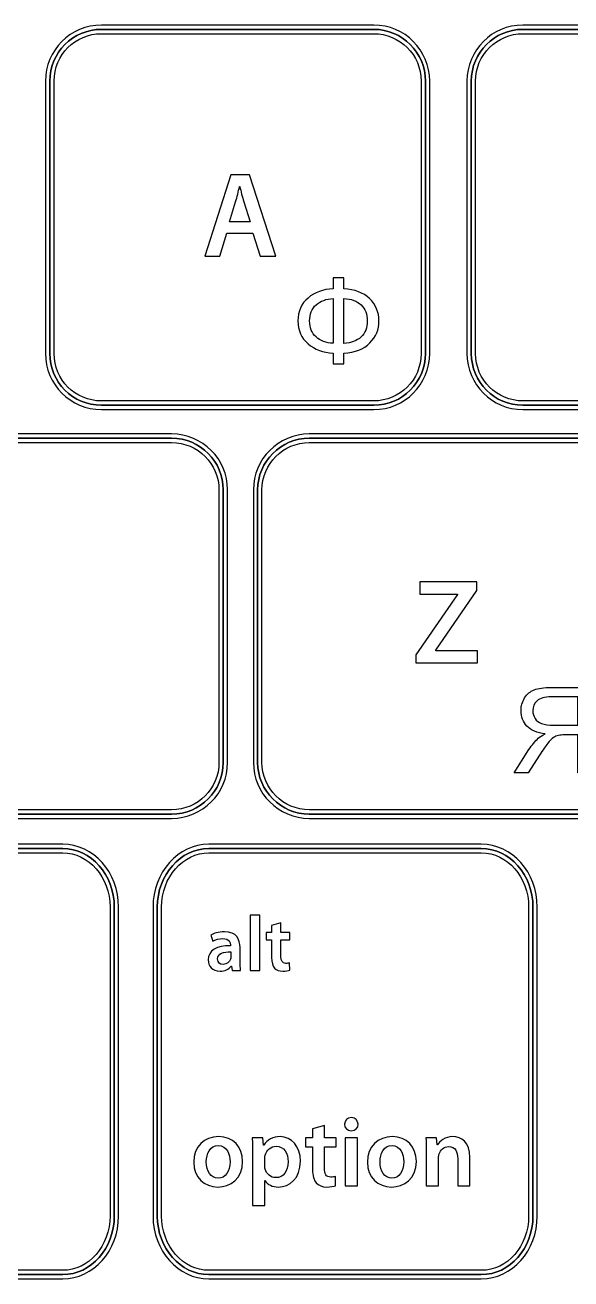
# Model space of a CAD drawing. Header units: millimetres. Extents: x -129 to 142, y -94 to 111.
# Drawn here: x -97.4 to -72.9, y 6.4 to 62.5 of the extents above; entities that cross this region are included whole.
import ezdxf

# ---------------------------------------------------------------- set-up
doc = ezdxf.new("R2010")
doc.units = ezdxf.units.MM
doc.header["$MEASUREMENT"] = 0
doc.layers.add('layer 1', color=7, linetype='Continuous')

msp = doc.modelspace()

# ---------------------------------------------------------------- linework, layer by layer
at = {"layer": 'layer 1', "color": 7, "lineweight": 25}
for points, knots in [([(-81.7447, 45.3236), (-81.7447, 45.3236), (-93.9458, 45.3236), (-93.9458, 45.3236), (-93.9458, 45.3236), (-95.3268, 45.3236), (-96.4505, 46.4474), (-96.4505, 47.8281), (-96.4505, 47.8281), (-96.4505, 47.8281), (-96.4505, 60.0295), (-96.4505, 60.0295), (-96.4505, 60.0295), (-96.4505, 61.4102), (-95.3268, 62.5336), (-93.9458, 62.5336), (-93.9458, 62.5336), (-93.9458, 62.5336), (-81.7447, 62.5336), (-81.7447, 62.5336), (-81.7447, 62.5336), (-80.3636, 62.5336), (-79.2399, 61.4102), (-79.2399, 60.0295), (-79.2399, 60.0295), (-79.2399, 60.0295), (-79.2399, 47.8281), (-79.2399, 47.8281), (-79.2399, 47.8281), (-79.2399, 46.4474), (-80.3636, 45.3236), (-81.7447, 45.3236)], [0, 0, 0, 0, 0.1111111, 0.1111111, 0.1111111, 0.1111111, 0.2222222, 0.2222222, 0.2222222, 0.2222222, 0.3333333, 0.3333333, 0.3333333, 0.3333333, 0.4444444, 0.4444444, 0.4444444, 0.4444444, 0.5555556, 0.5555556, 0.5555556, 0.5555556, 0.6666667, 0.6666667, 0.6666667, 0.6666667, 0.7777778, 0.7777778, 0.7777778, 0.7777778, 1, 1, 1, 1]), ([(-62.8641, 45.3236), (-62.8641, 45.3236), (-75.066, 45.3236), (-75.066, 45.3236), (-75.066, 45.3236), (-76.4467, 45.3236), (-77.5703, 46.4474), (-77.5703, 47.8281), (-77.5703, 47.8281), (-77.5703, 47.8281), (-77.5703, 60.0295), (-77.5703, 60.0295), (-77.5703, 60.0295), (-77.5703, 61.4102), (-76.4467, 62.5336), (-75.066, 62.5336), (-75.066, 62.5336), (-75.066, 62.5336), (-62.8641, 62.5336), (-62.8641, 62.5336), (-62.8641, 62.5336), (-61.4834, 62.5336), (-60.3598, 61.4102), (-60.3598, 60.0295), (-60.3598, 60.0295), (-60.3598, 60.0295), (-60.3598, 47.8281), (-60.3598, 47.8281), (-60.3598, 47.8281), (-60.3598, 46.4474), (-61.4834, 45.3236), (-62.8641, 45.3236)], [0, 0, 0, 0, 0.1111111, 0.1111111, 0.1111111, 0.1111111, 0.2222222, 0.2222222, 0.2222222, 0.2222222, 0.3333333, 0.3333333, 0.3333333, 0.3333333, 0.4444444, 0.4444444, 0.4444444, 0.4444444, 0.5555556, 0.5555556, 0.5555556, 0.5555556, 0.6666667, 0.6666667, 0.6666667, 0.6666667, 0.7777778, 0.7777778, 0.7777778, 0.7777778, 1, 1, 1, 1]), ([(-93.9458, 62.148), (-93.9458, 62.148), (-93.9458, 62.148), (-93.9458, 62.148), (-93.9458, 62.148), (-95.1141, 62.148), (-96.0643, 61.1979), (-96.0643, 60.0295), (-96.0643, 60.0295), (-96.0643, 60.0295), (-96.0643, 47.8281), (-96.0643, 47.8281), (-96.0643, 47.8281), (-96.0643, 46.6597), (-95.1141, 45.7086), (-93.9458, 45.7086), (-93.9458, 45.7086), (-93.9458, 45.7086), (-81.7447, 45.7086), (-81.7447, 45.7086), (-81.7447, 45.7086), (-80.5762, 45.7086), (-79.6252, 46.6597), (-79.6252, 47.8281), (-79.6252, 47.8281), (-79.6252, 47.8281), (-79.6252, 60.0295), (-79.6252, 60.0295), (-79.6252, 60.0295), (-79.6252, 61.1979), (-80.5762, 62.148), (-81.7447, 62.148), (-81.7447, 62.148), (-81.7447, 62.148), (-93.9458, 62.148), (-93.9458, 62.148)], [0, 0, 0, 0, 0.1, 0.1, 0.1, 0.1, 0.2, 0.2, 0.2, 0.2, 0.3, 0.3, 0.3, 0.3, 0.4, 0.4, 0.4, 0.4, 0.5, 0.5, 0.5, 0.5, 0.6, 0.6, 0.6, 0.6, 0.7, 0.7, 0.7, 0.7, 0.8, 0.8, 0.8, 0.8, 1, 1, 1, 1]), ([(-75.066, 62.148), (-75.066, 62.148), (-75.066, 62.148), (-75.066, 62.148), (-75.066, 62.148), (-76.2344, 62.148), (-77.185, 61.1979), (-77.185, 60.0295), (-77.185, 60.0295), (-77.185, 60.0295), (-77.185, 47.8281), (-77.185, 47.8281), (-77.185, 47.8281), (-77.185, 46.6597), (-76.2344, 45.7086), (-75.066, 45.7086), (-75.066, 45.7086), (-75.066, 45.7086), (-62.8641, 45.7086), (-62.8641, 45.7086), (-62.8641, 45.7086), (-61.696, 45.7086), (-60.7451, 46.6597), (-60.7451, 47.8281), (-60.7451, 47.8281), (-60.7451, 47.8281), (-60.7451, 60.0295), (-60.7451, 60.0295), (-60.7451, 60.0295), (-60.7451, 61.1979), (-61.696, 62.148), (-62.8641, 62.148), (-62.8641, 62.148), (-62.8641, 62.148), (-75.066, 62.148), (-75.066, 62.148)], [0, 0, 0, 0, 0.1, 0.1, 0.1, 0.1, 0.2, 0.2, 0.2, 0.2, 0.3, 0.3, 0.3, 0.3, 0.4, 0.4, 0.4, 0.4, 0.5, 0.5, 0.5, 0.5, 0.6, 0.6, 0.6, 0.6, 0.7, 0.7, 0.7, 0.7, 0.8, 0.8, 0.8, 0.8, 1, 1, 1, 1]), ([(-90.7987, 27.0219), (-90.7987, 27.0219), (-126.6322, 27.0219), (-126.6322, 27.0219), (-126.6322, 27.0219), (-128.0132, 27.0219), (-129.1369, 28.1458), (-129.1369, 29.5265), (-129.1369, 29.5265), (-129.1369, 29.5265), (-129.1369, 41.727), (-129.1369, 41.727), (-129.1369, 41.727), (-129.1369, 43.1081), (-128.0132, 44.2315), (-126.6322, 44.2315), (-126.6322, 44.2315), (-126.6322, 44.2315), (-90.7987, 44.2315), (-90.7987, 44.2315), (-90.7987, 44.2315), (-89.418, 44.2315), (-88.2943, 43.1081), (-88.2943, 41.727), (-88.2943, 41.727), (-88.2943, 41.727), (-88.2943, 29.5265), (-88.2943, 29.5265), (-88.2943, 29.5265), (-88.2943, 28.1458), (-89.418, 27.0219), (-90.7987, 27.0219)], [0, 0, 0, 0, 0.1111111, 0.1111111, 0.1111111, 0.1111111, 0.2222222, 0.2222222, 0.2222222, 0.2222222, 0.3333333, 0.3333333, 0.3333333, 0.3333333, 0.4444444, 0.4444444, 0.4444444, 0.4444444, 0.5555556, 0.5555556, 0.5555556, 0.5555556, 0.6666667, 0.6666667, 0.6666667, 0.6666667, 0.7777778, 0.7777778, 0.7777778, 0.7777778, 1, 1, 1, 1]), ([(-126.6322, 43.8465), (-126.6322, 43.8465), (-126.6322, 43.8465), (-126.6322, 43.8465), (-126.6322, 43.8465), (-127.8006, 43.8465), (-128.7513, 42.8962), (-128.7513, 41.727), (-128.7513, 41.727), (-128.7513, 41.727), (-128.7513, 29.5265), (-128.7513, 29.5265), (-128.7513, 29.5265), (-128.7513, 28.3572), (-127.8006, 27.4069), (-126.6322, 27.4069), (-126.6322, 27.4069), (-126.6322, 27.4069), (-90.7987, 27.4069), (-90.7987, 27.4069), (-90.7987, 27.4069), (-89.6305, 27.4069), (-88.6796, 28.3572), (-88.6796, 29.5265), (-88.6796, 29.5265), (-88.6796, 29.5265), (-88.6796, 41.727), (-88.6796, 41.727), (-88.6796, 41.727), (-88.6796, 42.8962), (-89.6305, 43.8465), (-90.7987, 43.8465), (-90.7987, 43.8465), (-90.7987, 43.8465), (-126.6322, 43.8465), (-126.6322, 43.8465)], [0, 0, 0, 0, 0.1, 0.1, 0.1, 0.1, 0.2, 0.2, 0.2, 0.2, 0.3, 0.3, 0.3, 0.3, 0.4, 0.4, 0.4, 0.4, 0.5, 0.5, 0.5, 0.5, 0.6, 0.6, 0.6, 0.6, 0.7, 0.7, 0.7, 0.7, 0.8, 0.8, 0.8, 0.8, 1, 1, 1, 1]), ([(-72.433, 27.0219), (-72.433, 27.0219), (-84.6338, 27.0219), (-84.6338, 27.0219), (-84.6338, 27.0219), (-86.0151, 27.0219), (-87.1382, 28.1458), (-87.1382, 29.5265), (-87.1382, 29.5265), (-87.1382, 29.5265), (-87.1382, 41.727), (-87.1382, 41.727), (-87.1382, 41.727), (-87.1382, 43.1081), (-86.0151, 44.2315), (-84.6338, 44.2315), (-84.6338, 44.2315), (-84.6338, 44.2315), (-72.433, 44.2315), (-72.433, 44.2315), (-72.433, 44.2315), (-71.052, 44.2315), (-69.9286, 43.1081), (-69.9286, 41.727), (-69.9286, 41.727), (-69.9286, 41.727), (-69.9286, 29.5265), (-69.9286, 29.5265), (-69.9286, 29.5265), (-69.9286, 28.1458), (-71.052, 27.0219), (-72.433, 27.0219)], [0, 0, 0, 0, 0.1111111, 0.1111111, 0.1111111, 0.1111111, 0.2222222, 0.2222222, 0.2222222, 0.2222222, 0.3333333, 0.3333333, 0.3333333, 0.3333333, 0.4444444, 0.4444444, 0.4444444, 0.4444444, 0.5555556, 0.5555556, 0.5555556, 0.5555556, 0.6666667, 0.6666667, 0.6666667, 0.6666667, 0.7777778, 0.7777778, 0.7777778, 0.7777778, 1, 1, 1, 1]), ([(-84.6338, 43.8465), (-84.6338, 43.8465), (-84.6338, 43.8465), (-84.6338, 43.8465), (-84.6338, 43.8465), (-85.8025, 43.8465), (-86.7531, 42.8962), (-86.7531, 41.727), (-86.7531, 41.727), (-86.7531, 41.727), (-86.7531, 29.5265), (-86.7531, 29.5265), (-86.7531, 29.5265), (-86.7531, 28.3572), (-85.8025, 27.4069), (-84.6338, 27.4069), (-84.6338, 27.4069), (-84.6338, 27.4069), (-72.433, 27.4069), (-72.433, 27.4069), (-72.433, 27.4069), (-71.2643, 27.4069), (-70.314, 28.3572), (-70.314, 29.5265), (-70.314, 29.5265), (-70.314, 29.5265), (-70.314, 41.727), (-70.314, 41.727), (-70.314, 41.727), (-70.314, 42.8962), (-71.2643, 43.8465), (-72.433, 43.8465), (-72.433, 43.8465), (-72.433, 43.8465), (-84.6338, 43.8465), (-84.6338, 43.8465)], [0, 0, 0, 0, 0.1, 0.1, 0.1, 0.1, 0.2, 0.2, 0.2, 0.2, 0.3, 0.3, 0.3, 0.3, 0.4, 0.4, 0.4, 0.4, 0.5, 0.5, 0.5, 0.5, 0.6, 0.6, 0.6, 0.6, 0.7, 0.7, 0.7, 0.7, 0.8, 0.8, 0.8, 0.8, 1, 1, 1, 1]), ([(-95.6792, 6.4071), (-95.6792, 6.4071), (-107.8807, 6.4071), (-107.8807, 6.4071), (-107.8807, 6.4071), (-109.2617, 6.4071), (-110.3852, 7.6708), (-110.3852, 9.2214), (-110.3852, 9.2214), (-110.3852, 9.2214), (-110.3852, 23.0525), (-110.3852, 23.0525), (-110.3852, 23.0525), (-110.3852, 24.6035), (-109.2617, 25.8649), (-107.8807, 25.8649), (-107.8807, 25.8649), (-107.8807, 25.8649), (-95.6792, 25.8649), (-95.6792, 25.8649), (-95.6792, 25.8649), (-94.2983, 25.8649), (-93.1748, 24.6035), (-93.1748, 23.0525), (-93.1748, 23.0525), (-93.1748, 23.0525), (-93.1748, 9.2214), (-93.1748, 9.2214), (-93.1748, 9.2214), (-93.1748, 7.6708), (-94.2983, 6.4071), (-95.6792, 6.4071)], [0, 0, 0, 0, 0.1111111, 0.1111111, 0.1111111, 0.1111111, 0.2222222, 0.2222222, 0.2222222, 0.2222222, 0.3333333, 0.3333333, 0.3333333, 0.3333333, 0.4444444, 0.4444444, 0.4444444, 0.4444444, 0.5555556, 0.5555556, 0.5555556, 0.5555556, 0.6666667, 0.6666667, 0.6666667, 0.6666667, 0.7777778, 0.7777778, 0.7777778, 0.7777778, 1, 1, 1, 1]), ([(-76.9281, 6.4071), (-76.9281, 6.4071), (-89.1296, 6.4071), (-89.1296, 6.4071), (-89.1296, 6.4071), (-90.5105, 6.4071), (-91.6336, 7.6708), (-91.6336, 9.2214), (-91.6336, 9.2214), (-91.6336, 9.2214), (-91.6336, 23.0525), (-91.6336, 23.0525), (-91.6336, 23.0525), (-91.6336, 24.6035), (-90.5105, 25.8649), (-89.1296, 25.8649), (-89.1296, 25.8649), (-89.1296, 25.8649), (-76.9281, 25.8649), (-76.9281, 25.8649), (-76.9281, 25.8649), (-75.5464, 25.8649), (-74.4238, 24.6035), (-74.4238, 23.0525), (-74.4238, 23.0525), (-74.4238, 23.0525), (-74.4238, 9.2214), (-74.4238, 9.2214), (-74.4238, 9.2214), (-74.4238, 7.6708), (-75.5464, 6.4071), (-76.9281, 6.4071)], [0, 0, 0, 0, 0.1111111, 0.1111111, 0.1111111, 0.1111111, 0.2222222, 0.2222222, 0.2222222, 0.2222222, 0.3333333, 0.3333333, 0.3333333, 0.3333333, 0.4444444, 0.4444444, 0.4444444, 0.4444444, 0.5555556, 0.5555556, 0.5555556, 0.5555556, 0.6666667, 0.6666667, 0.6666667, 0.6666667, 0.7777778, 0.7777778, 0.7777778, 0.7777778, 1, 1, 1, 1]), ([(-107.8807, 25.4807), (-107.8807, 25.4807), (-107.8807, 25.4807), (-107.8807, 25.4807), (-107.8807, 25.4807), (-109.0488, 25.4807), (-109.9998, 24.3916), (-109.9998, 23.0525), (-109.9998, 23.0525), (-109.9998, 23.0525), (-109.9998, 9.2214), (-109.9998, 9.2214), (-109.9998, 9.2214), (-109.9998, 7.8817), (-109.0488, 6.7932), (-107.8807, 6.7932), (-107.8807, 6.7932), (-107.8807, 6.7932), (-95.6792, 6.7932), (-95.6792, 6.7932), (-95.6792, 6.7932), (-94.5111, 6.7932), (-93.5601, 7.8817), (-93.5601, 9.2214), (-93.5601, 9.2214), (-93.5601, 9.2214), (-93.5601, 23.0525), (-93.5601, 23.0525), (-93.5601, 23.0525), (-93.5601, 24.3916), (-94.5111, 25.4807), (-95.6792, 25.4807), (-95.6792, 25.4807), (-95.6792, 25.4807), (-107.8807, 25.4807), (-107.8807, 25.4807)], [0, 0, 0, 0, 0.1, 0.1, 0.1, 0.1, 0.2, 0.2, 0.2, 0.2, 0.3, 0.3, 0.3, 0.3, 0.4, 0.4, 0.4, 0.4, 0.5, 0.5, 0.5, 0.5, 0.6, 0.6, 0.6, 0.6, 0.7, 0.7, 0.7, 0.7, 0.8, 0.8, 0.8, 0.8, 1, 1, 1, 1]), ([(-89.1296, 25.4807), (-89.1296, 25.4807), (-89.1296, 25.4807), (-89.1296, 25.4807), (-89.1296, 25.4807), (-90.2977, 25.4807), (-91.2485, 24.3916), (-91.2485, 23.0525), (-91.2485, 23.0525), (-91.2485, 23.0525), (-91.2485, 9.2214), (-91.2485, 9.2214), (-91.2485, 9.2214), (-91.2485, 7.8817), (-90.2977, 6.7932), (-89.1296, 6.7932), (-89.1296, 6.7932), (-89.1296, 6.7932), (-76.9281, 6.7932), (-76.9281, 6.7932), (-76.9281, 6.7932), (-75.7593, 6.7932), (-74.8088, 7.8817), (-74.8088, 9.2214), (-74.8088, 9.2214), (-74.8088, 9.2214), (-74.8088, 23.0525), (-74.8088, 23.0525), (-74.8088, 23.0525), (-74.8088, 24.3916), (-75.7593, 25.4807), (-76.9281, 25.4807), (-76.9281, 25.4807), (-76.9281, 25.4807), (-89.1296, 25.4807), (-89.1296, 25.4807)], [0, 0, 0, 0, 0.1, 0.1, 0.1, 0.1, 0.2, 0.2, 0.2, 0.2, 0.3, 0.3, 0.3, 0.3, 0.4, 0.4, 0.4, 0.4, 0.5, 0.5, 0.5, 0.5, 0.6, 0.6, 0.6, 0.6, 0.7, 0.7, 0.7, 0.7, 0.8, 0.8, 0.8, 0.8, 1, 1, 1, 1])]:
    msp.add_open_spline(points, degree=3, knots=knots, dxfattribs=at)
at = {"layer": 'layer 1', "color": 7}
for points in [[(-79.4328, 47.8281), (-79.4328, 46.5521), (-80.4678, 45.5163), (-81.7447, 45.5163), (-81.7447, 45.5163), (-81.7447, 45.5163), (-93.9458, 45.5163), (-93.9458, 45.5163), (-93.9458, 45.5163), (-95.2226, 45.5163), (-96.2575, 46.5521), (-96.2575, 47.8281), (-96.2575, 47.8281), (-96.2575, 47.8281), (-96.2575, 60.0295), (-96.2575, 60.0295), (-96.2575, 60.0295), (-96.2575, 61.306), (-95.2226, 62.3413), (-93.9458, 62.3413), (-93.9458, 62.3413), (-93.9458, 62.3413), (-81.7447, 62.3413), (-81.7447, 62.3413), (-81.7447, 62.3413), (-80.4678, 62.3413), (-79.4328, 61.306), (-79.4328, 60.0295), (-79.4328, 60.0295), (-79.4328, 60.0295), (-79.4328, 47.8281), (-79.4328, 47.8281)], [(-60.5525, 47.8281), (-60.5525, 46.5521), (-61.5875, 45.5163), (-62.8641, 45.5163), (-62.8641, 45.5163), (-62.8641, 45.5163), (-75.066, 45.5163), (-75.066, 45.5163), (-75.066, 45.5163), (-76.3425, 45.5163), (-77.3778, 46.5521), (-77.3778, 47.8281), (-77.3778, 47.8281), (-77.3778, 47.8281), (-77.3778, 60.0295), (-77.3778, 60.0295), (-77.3778, 60.0295), (-77.3778, 61.306), (-76.3425, 62.3413), (-75.066, 62.3413), (-75.066, 62.3413), (-75.066, 62.3413), (-62.8641, 62.3413), (-62.8641, 62.3413), (-62.8641, 62.3413), (-61.5875, 62.3413), (-60.5525, 61.306), (-60.5525, 60.0295), (-60.5525, 60.0295), (-60.5525, 60.0295), (-60.5525, 47.8281), (-60.5525, 47.8281)], [(-88.4871, 29.5265), (-88.4871, 28.2501), (-89.5221, 27.2148), (-90.7987, 27.2148), (-90.7987, 27.2148), (-90.7987, 27.2148), (-126.6322, 27.2148), (-126.6322, 27.2148), (-126.6322, 27.2148), (-127.909, 27.2148), (-128.9437, 28.2501), (-128.9437, 29.5265), (-128.9437, 29.5265), (-128.9437, 29.5265), (-128.9437, 41.727), (-128.9437, 41.727), (-128.9437, 41.727), (-128.9437, 43.0044), (-127.909, 44.0397), (-126.6322, 44.0397), (-126.6322, 44.0397), (-126.6322, 44.0397), (-90.7987, 44.0397), (-90.7987, 44.0397), (-90.7987, 44.0397), (-89.5221, 44.0397), (-88.4871, 43.0044), (-88.4871, 41.727), (-88.4871, 41.727), (-88.4871, 41.727), (-88.4871, 29.5265), (-88.4871, 29.5265)], [(-70.1212, 29.5265), (-70.1212, 28.2501), (-71.1562, 27.2148), (-72.433, 27.2148), (-72.433, 27.2148), (-72.433, 27.2148), (-84.6338, 27.2148), (-84.6338, 27.2148), (-84.6338, 27.2148), (-85.9106, 27.2148), (-86.9462, 28.2501), (-86.9462, 29.5265), (-86.9462, 29.5265), (-86.9462, 29.5265), (-86.9462, 41.727), (-86.9462, 41.727), (-86.9462, 41.727), (-86.9462, 43.0044), (-85.9106, 44.0397), (-84.6338, 44.0397), (-84.6338, 44.0397), (-84.6338, 44.0397), (-72.433, 44.0397), (-72.433, 44.0397), (-72.433, 44.0397), (-71.1562, 44.0397), (-70.1212, 43.0044), (-70.1212, 41.727), (-70.1212, 41.727), (-70.1212, 41.727), (-70.1212, 29.5265), (-70.1212, 29.5265)], [(-93.3675, 9.2214), (-93.3675, 7.7741), (-94.4024, 6.6003), (-95.6792, 6.6003), (-95.6792, 6.6003), (-95.6792, 6.6003), (-107.8807, 6.6003), (-107.8807, 6.6003), (-107.8807, 6.6003), (-109.1575, 6.6003), (-110.1922, 7.7741), (-110.1922, 9.2214), (-110.1922, 9.2214), (-110.1922, 9.2214), (-110.1922, 23.0525), (-110.1922, 23.0525), (-110.1922, 23.0525), (-110.1922, 24.4998), (-109.1575, 25.673), (-107.8807, 25.673), (-107.8807, 25.673), (-107.8807, 25.673), (-95.6792, 25.673), (-95.6792, 25.673), (-95.6792, 25.673), (-94.4024, 25.673), (-93.3675, 24.4998), (-93.3675, 23.0525), (-93.3675, 23.0525), (-93.3675, 23.0525), (-93.3675, 9.2214), (-93.3675, 9.2214)], [(-74.6161, 9.2214), (-74.6161, 7.7741), (-75.6517, 6.6003), (-76.9281, 6.6003), (-76.9281, 6.6003), (-76.9281, 6.6003), (-89.1296, 6.6003), (-89.1296, 6.6003), (-89.1296, 6.6003), (-90.4063, 6.6003), (-91.4416, 7.7741), (-91.4416, 9.2214), (-91.4416, 9.2214), (-91.4416, 9.2214), (-91.4416, 23.0525), (-91.4416, 23.0525), (-91.4416, 23.0525), (-91.4416, 24.4998), (-90.4063, 25.673), (-89.1296, 25.673), (-89.1296, 25.673), (-89.1296, 25.673), (-76.9281, 25.673), (-76.9281, 25.673), (-76.9281, 25.673), (-75.6517, 25.673), (-74.6161, 24.4998), (-74.6161, 23.0525), (-74.6161, 23.0525), (-74.6161, 23.0525), (-74.6161, 9.2214), (-74.6161, 9.2214)]]:
    msp.add_open_spline(points, degree=3, knots=[0, 0, 0, 0, 0.1111111, 0.1111111, 0.1111111, 0.1111111, 0.2222222, 0.2222222, 0.2222222, 0.2222222, 0.3333333, 0.3333333, 0.3333333, 0.3333333, 0.4444444, 0.4444444, 0.4444444, 0.4444444, 0.5555556, 0.5555556, 0.5555556, 0.5555556, 0.6666667, 0.6666667, 0.6666667, 0.6666667, 0.7777778, 0.7777778, 0.7777778, 0.7777778, 1, 1, 1, 1], dxfattribs=at)
at = {"layer": 'layer 1', "color": 251, "lineweight": 25}
for points in [[(-96.2575, 60.0295), (-96.2575, 61.306), (-95.2226, 62.3413), (-93.9458, 62.3413)], [(-93.9458, 62.3413), (-93.9458, 62.3413), (-81.7447, 62.3413), (-81.7447, 62.3413)], [(-81.7447, 62.3413), (-80.4678, 62.3413), (-79.4328, 61.306), (-79.4328, 60.0295)], [(-77.3778, 60.0295), (-77.3778, 61.306), (-76.3425, 62.3413), (-75.066, 62.3413)], [(-75.066, 62.3413), (-75.066, 62.3413), (-62.8641, 62.3413), (-62.8641, 62.3413)], [(-96.2575, 47.8281), (-96.2575, 47.8281), (-96.2575, 60.0295), (-96.2575, 60.0295)], [(-79.4328, 60.0295), (-79.4328, 60.0295), (-79.4328, 47.8281), (-79.4328, 47.8281)], [(-77.3778, 47.8281), (-77.3778, 47.8281), (-77.3778, 60.0295), (-77.3778, 60.0295)], [(-93.9458, 45.5163), (-95.2226, 45.5163), (-96.2575, 46.5521), (-96.2575, 47.8281)], [(-79.4328, 47.8281), (-79.4328, 46.5521), (-80.4678, 45.5163), (-81.7447, 45.5163)], [(-75.066, 45.5163), (-76.3425, 45.5163), (-77.3778, 46.5521), (-77.3778, 47.8281)], [(-81.7447, 45.5163), (-81.7447, 45.5163), (-93.9458, 45.5163), (-93.9458, 45.5163)], [(-62.8641, 45.5163), (-62.8641, 45.5163), (-75.066, 45.5163), (-75.066, 45.5163)], [(-126.6322, 44.0397), (-126.6322, 44.0397), (-90.7987, 44.0397), (-90.7987, 44.0397)], [(-90.7987, 44.0397), (-89.5221, 44.0397), (-88.4871, 43.0044), (-88.4871, 41.727)], [(-86.9462, 41.727), (-86.9462, 43.0044), (-85.9106, 44.0397), (-84.6338, 44.0397)], [(-84.6338, 44.0397), (-84.6338, 44.0397), (-72.433, 44.0397), (-72.433, 44.0397)], [(-88.4871, 41.727), (-88.4871, 41.727), (-88.4871, 29.5265), (-88.4871, 29.5265)], [(-86.9462, 29.5265), (-86.9462, 29.5265), (-86.9462, 41.727), (-86.9462, 41.727)], [(-88.4871, 29.5265), (-88.4871, 28.2501), (-89.5221, 27.2148), (-90.7987, 27.2148)], [(-84.6338, 27.2148), (-85.9106, 27.2148), (-86.9462, 28.2501), (-86.9462, 29.5265)], [(-90.7987, 27.2148), (-90.7987, 27.2148), (-126.6322, 27.2148), (-126.6322, 27.2148)], [(-72.433, 27.2148), (-72.433, 27.2148), (-84.6338, 27.2148), (-84.6338, 27.2148)], [(-107.8807, 25.673), (-107.8807, 25.673), (-95.6792, 25.673), (-95.6792, 25.673)], [(-95.6792, 25.673), (-94.4024, 25.673), (-93.3675, 24.4998), (-93.3675, 23.0525)], [(-91.4416, 23.0525), (-91.4416, 24.4998), (-90.4063, 25.673), (-89.1296, 25.673)], [(-89.1296, 25.673), (-89.1296, 25.673), (-76.9281, 25.673), (-76.9281, 25.673)], [(-76.9281, 25.673), (-75.6517, 25.673), (-74.6161, 24.4998), (-74.6161, 23.0525)], [(-93.3675, 23.0525), (-93.3675, 23.0525), (-93.3675, 9.2214), (-93.3675, 9.2214)], [(-91.4416, 9.2214), (-91.4416, 9.2214), (-91.4416, 23.0525), (-91.4416, 23.0525)], [(-74.6161, 23.0525), (-74.6161, 23.0525), (-74.6161, 9.2214), (-74.6161, 9.2214)], [(-93.3675, 9.2214), (-93.3675, 7.7741), (-94.4024, 6.6003), (-95.6792, 6.6003)], [(-89.1296, 6.6003), (-90.4063, 6.6003), (-91.4416, 7.7741), (-91.4416, 9.2214)], [(-74.6161, 9.2214), (-74.6161, 7.7741), (-75.6517, 6.6003), (-76.9281, 6.6003)], [(-95.6792, 6.6003), (-95.6792, 6.6003), (-107.8807, 6.6003), (-107.8807, 6.6003)], [(-76.9281, 6.6003), (-76.9281, 6.6003), (-89.1296, 6.6003), (-89.1296, 6.6003)]]:
    msp.add_open_spline(points, degree=3, dxfattribs=at)
at = {"layer": 'layer 1', "color": 252}
for points, knots in [([(-88.3208, 53.2252), (-88.3208, 53.2252), (-88.6333, 52.1943), (-88.6333, 52.1943), (-88.6333, 52.1943), (-88.6333, 52.1943), (-89.3182, 52.1943), (-89.3182, 52.1943), (-89.3182, 52.1943), (-89.3182, 52.1943), (-88.1529, 55.8306), (-88.1529, 55.8306), (-88.1529, 55.8306), (-88.1529, 55.8306), (-87.3067, 55.8306), (-87.3067, 55.8306), (-87.3067, 55.8306), (-87.3067, 55.8306), (-86.125, 52.1943), (-86.125, 52.1943), (-86.125, 52.1943), (-86.125, 52.1943), (-86.8375, 52.1943), (-86.8375, 52.1943), (-86.8375, 52.1943), (-86.8375, 52.1943), (-87.1666, 53.2252), (-87.1666, 53.2252), (-87.1666, 53.2252), (-87.1666, 53.2252), (-88.3208, 53.2252), (-88.3208, 53.2252)], [0, 0, 0, 0, 0.1111111, 0.1111111, 0.1111111, 0.1111111, 0.2222222, 0.2222222, 0.2222222, 0.2222222, 0.3333333, 0.3333333, 0.3333333, 0.3333333, 0.4444444, 0.4444444, 0.4444444, 0.4444444, 0.5555556, 0.5555556, 0.5555556, 0.5555556, 0.6666667, 0.6666667, 0.6666667, 0.6666667, 0.7777778, 0.7777778, 0.7777778, 0.7777778, 1, 1, 1, 1]), ([(-87.2796, 53.7271), (-87.2796, 53.7271), (-87.2796, 53.7271), (-87.2796, 53.7271), (-87.2796, 53.7271), (-87.2796, 53.7271), (-87.5654, 54.6226), (-87.5654, 54.6226), (-87.5654, 54.6226), (-87.6351, 54.8433), (-87.6945, 55.0918), (-87.7486, 55.3017), (-87.7486, 55.3017), (-87.7486, 55.3017), (-87.7598, 55.3017), (-87.7598, 55.3017), (-87.7598, 55.3017), (-87.8133, 55.0918), (-87.867, 54.8383), (-87.9318, 54.6226), (-87.9318, 54.6226), (-87.9318, 54.6226), (-88.2127, 53.7271), (-88.2127, 53.7271), (-88.2127, 53.7271), (-88.2127, 53.7271), (-87.2796, 53.7271), (-87.2796, 53.7271)], [0, 0, 0, 0, 0.125, 0.125, 0.125, 0.125, 0.25, 0.25, 0.25, 0.25, 0.375, 0.375, 0.375, 0.375, 0.5, 0.5, 0.5, 0.5, 0.625, 0.625, 0.625, 0.625, 0.75, 0.75, 0.75, 0.75, 1, 1, 1, 1]), ([(-79.8557, 34.3458), (-79.8557, 34.3458), (-77.9944, 37.0486), (-77.9944, 37.0486), (-77.9944, 37.0486), (-77.9944, 37.0486), (-77.9944, 37.0646), (-77.9944, 37.0646), (-77.9944, 37.0646), (-77.9944, 37.0646), (-79.6883, 37.0646), (-79.6883, 37.0646), (-79.6883, 37.0646), (-79.6883, 37.0646), (-79.6883, 37.6155), (-79.6883, 37.6155), (-79.6883, 37.6155), (-79.6883, 37.6155), (-77.1317, 37.6155), (-77.1317, 37.6155), (-77.1317, 37.6155), (-77.1317, 37.6155), (-77.1317, 37.2267), (-77.1317, 37.2267), (-77.1317, 37.2267), (-77.1317, 37.2267), (-78.9657, 34.5513), (-78.9657, 34.5513), (-78.9657, 34.5513), (-78.9657, 34.5513), (-78.9657, 34.5297), (-78.9657, 34.5297), (-78.9657, 34.5297), (-78.9657, 34.5297), (-77.1045, 34.5297), (-77.1045, 34.5297), (-77.1045, 34.5297), (-77.1045, 34.5297), (-77.1045, 33.9788), (-77.1045, 33.9788), (-77.1045, 33.9788), (-77.1045, 33.9788), (-79.8557, 33.9788), (-79.8557, 33.9788), (-79.8557, 33.9788), (-79.8557, 33.9788), (-79.8557, 34.3458), (-79.8557, 34.3458)], [0, 0, 0, 0, 0.0769231, 0.0769231, 0.0769231, 0.0769231, 0.1538462, 0.1538462, 0.1538462, 0.1538462, 0.2307692, 0.2307692, 0.2307692, 0.2307692, 0.3076923, 0.3076923, 0.3076923, 0.3076923, 0.3846154, 0.3846154, 0.3846154, 0.3846154, 0.4615385, 0.4615385, 0.4615385, 0.4615385, 0.5384615, 0.5384615, 0.5384615, 0.5384615, 0.6153846, 0.6153846, 0.6153846, 0.6153846, 0.6923077, 0.6923077, 0.6923077, 0.6923077, 0.7692308, 0.7692308, 0.7692308, 0.7692308, 0.8461538, 0.8461538, 0.8461538, 0.8461538, 1, 1, 1, 1]), ([(-87.284, 22.6831), (-87.284, 22.6831), (-86.8541, 22.6831), (-86.8541, 22.6831), (-86.8541, 22.6831), (-86.8541, 22.6831), (-86.8541, 20.2206), (-86.8541, 20.2206), (-86.8541, 20.2206), (-86.8541, 20.2206), (-87.284, 20.2206), (-87.284, 20.2206), (-87.284, 20.2206), (-87.284, 20.2206), (-87.284, 22.6831), (-87.284, 22.6831)], [0, 0, 0, 0, 0.2, 0.2, 0.2, 0.2, 0.4, 0.4, 0.4, 0.4, 0.6, 0.6, 0.6, 0.6, 1, 1, 1, 1]), ([(-87.7346, 20.6262), (-87.7346, 20.4741), (-87.7278, 20.3243), (-87.7104, 20.2206), (-87.7104, 20.2206), (-87.7104, 20.2206), (-88.0955, 20.2206), (-88.0955, 20.2206), (-88.0955, 20.2206), (-88.0955, 20.2206), (-88.1231, 20.4075), (-88.1231, 20.4075), (-88.1231, 20.4075), (-88.1231, 20.4075), (-88.1334, 20.4075), (-88.1334, 20.4075), (-88.1334, 20.4075), (-88.2371, 20.2759), (-88.4142, 20.182), (-88.6332, 20.182), (-88.6332, 20.182), (-88.9728, 20.182), (-89.1638, 20.4281), (-89.1638, 20.685), (-89.1638, 20.685), (-89.1638, 21.1115), (-88.7853, 21.3268), (-88.1613, 21.3234), (-88.1613, 21.3234), (-88.1613, 21.3234), (-88.1613, 21.3518), (-88.1613, 21.3518), (-88.1613, 21.3518), (-88.1613, 21.4624), (-88.206, 21.6463), (-88.5047, 21.6463), (-88.5047, 21.6463), (-88.6711, 21.6463), (-88.8442, 21.5945), (-88.9586, 21.5211), (-88.9586, 21.5211), (-88.9586, 21.5211), (-89.0422, 21.7984), (-89.0422, 21.7984), (-89.0422, 21.7984), (-88.9174, 21.8743), (-88.699, 21.9477), (-88.4318, 21.9477), (-88.4318, 21.9477), (-87.8904, 21.9477), (-87.7346, 21.6047), (-87.7346, 21.2368), (-87.7346, 21.2368), (-87.7346, 21.2368), (-87.7346, 20.6262), (-87.7346, 20.6262)], [0, 0, 0, 0, 0.0666667, 0.0666667, 0.0666667, 0.0666667, 0.1333333, 0.1333333, 0.1333333, 0.1333333, 0.2, 0.2, 0.2, 0.2, 0.2666667, 0.2666667, 0.2666667, 0.2666667, 0.3333333, 0.3333333, 0.3333333, 0.3333333, 0.4, 0.4, 0.4, 0.4, 0.4666667, 0.4666667, 0.4666667, 0.4666667, 0.5333333, 0.5333333, 0.5333333, 0.5333333, 0.6, 0.6, 0.6, 0.6, 0.6666667, 0.6666667, 0.6666667, 0.6666667, 0.7333333, 0.7333333, 0.7333333, 0.7333333, 0.8, 0.8, 0.8, 0.8, 0.8666667, 0.8666667, 0.8666667, 0.8666667, 1, 1, 1, 1]), ([(-85.9037, 22.3435), (-85.9037, 22.3435), (-85.9037, 21.9101), (-85.9037, 21.9101), (-85.9037, 21.9101), (-85.9037, 21.9101), (-85.4981, 21.9101), (-85.4981, 21.9101), (-85.4981, 21.9101), (-85.4981, 21.9101), (-85.4981, 21.5901), (-85.4981, 21.5901), (-85.4981, 21.5901), (-85.4981, 21.5901), (-85.9037, 21.5901), (-85.9037, 21.5901), (-85.9037, 21.5901), (-85.9037, 21.5901), (-85.9037, 20.8449), (-85.9037, 20.8449), (-85.9037, 20.8449), (-85.9037, 20.6404), (-85.8482, 20.5323), (-85.6856, 20.5323), (-85.6856, 20.5323), (-85.6056, 20.5323), (-85.5674, 20.5396), (-85.5191, 20.5534), (-85.5191, 20.5534), (-85.5191, 20.5534), (-85.5119, 20.227), (-85.5119, 20.227), (-85.5119, 20.227), (-85.574, 20.203), (-85.6856, 20.182), (-85.8204, 20.182), (-85.8204, 20.182), (-85.9767, 20.182), (-86.1082, 20.2372), (-86.1888, 20.3243), (-86.1888, 20.3243), (-86.2782, 20.4217), (-86.3201, 20.5738), (-86.3201, 20.7959), (-86.3201, 20.7959), (-86.3201, 20.7959), (-86.3201, 21.5901), (-86.3201, 21.5901), (-86.3201, 21.5901), (-86.3201, 21.5901), (-86.5628, 21.5901), (-86.5628, 21.5901), (-86.5628, 21.5901), (-86.5628, 21.5901), (-86.5628, 21.9101), (-86.5628, 21.9101), (-86.5628, 21.9101), (-86.5628, 21.9101), (-86.3201, 21.9101), (-86.3201, 21.9101), (-86.3201, 21.9101), (-86.3201, 21.9101), (-86.3201, 22.2212), (-86.3201, 22.2212), (-86.3201, 22.2212), (-86.3201, 22.2212), (-85.9037, 22.3435), (-85.9037, 22.3435)], [0, 0, 0, 0, 0.0555556, 0.0555556, 0.0555556, 0.0555556, 0.1111111, 0.1111111, 0.1111111, 0.1111111, 0.1666667, 0.1666667, 0.1666667, 0.1666667, 0.2222222, 0.2222222, 0.2222222, 0.2222222, 0.2777778, 0.2777778, 0.2777778, 0.2777778, 0.3333333, 0.3333333, 0.3333333, 0.3333333, 0.3888889, 0.3888889, 0.3888889, 0.3888889, 0.4444444, 0.4444444, 0.4444444, 0.4444444, 0.5, 0.5, 0.5, 0.5, 0.5555556, 0.5555556, 0.5555556, 0.5555556, 0.6111111, 0.6111111, 0.6111111, 0.6111111, 0.6666667, 0.6666667, 0.6666667, 0.6666667, 0.7222222, 0.7222222, 0.7222222, 0.7222222, 0.7777778, 0.7777778, 0.7777778, 0.7777778, 0.8333333, 0.8333333, 0.8333333, 0.8333333, 0.8888889, 0.8888889, 0.8888889, 0.8888889, 1, 1, 1, 1]), ([(-88.1508, 21.046), (-88.1508, 21.046), (-88.1508, 21.046), (-88.1508, 21.046), (-88.1508, 21.046), (-88.4527, 21.0528), (-88.7403, 20.9874), (-88.7403, 20.7305), (-88.7403, 20.7305), (-88.7403, 20.5632), (-88.6332, 20.4878), (-88.4976, 20.4878), (-88.4976, 20.4878), (-88.3279, 20.4878), (-88.2026, 20.5984), (-88.1647, 20.7202), (-88.1647, 20.7202), (-88.1542, 20.7509), (-88.1508, 20.7857), (-88.1508, 20.8135), (-88.1508, 20.8135), (-88.1508, 20.8135), (-88.1508, 21.046), (-88.1508, 21.046)], [0, 0, 0, 0, 0.1428571, 0.1428571, 0.1428571, 0.1428571, 0.2857143, 0.2857143, 0.2857143, 0.2857143, 0.4285714, 0.4285714, 0.4285714, 0.4285714, 0.5714286, 0.5714286, 0.5714286, 0.5714286, 0.7142857, 0.7142857, 0.7142857, 0.7142857, 1, 1, 1, 1]), ([(-82.4444, 13.3283), (-82.4444, 13.1644), (-82.564, 13.0367), (-82.7543, 13.0367), (-82.7543, 13.0367), (-82.9361, 13.0367), (-83.056, 13.1644), (-83.056, 13.3283), (-83.056, 13.3283), (-83.056, 13.4972), (-82.9314, 13.6263), (-82.7499, 13.6263), (-82.7499, 13.6263), (-82.564, 13.6263), (-82.4486, 13.4972), (-82.4444, 13.3283)], [0, 0, 0, 0, 0.2, 0.2, 0.2, 0.2, 0.4, 0.4, 0.4, 0.4, 0.6, 0.6, 0.6, 0.6, 1, 1, 1, 1]), ([(-83.9558, 13.2799), (-83.9558, 13.2799), (-83.9558, 12.7264), (-83.9558, 12.7264), (-83.9558, 12.7264), (-83.9558, 12.7264), (-83.4369, 12.7264), (-83.4369, 12.7264), (-83.4369, 12.7264), (-83.4369, 12.7264), (-83.4369, 12.318), (-83.4369, 12.318), (-83.4369, 12.318), (-83.4369, 12.318), (-83.9558, 12.318), (-83.9558, 12.318), (-83.9558, 12.318), (-83.9558, 12.318), (-83.9558, 11.3663), (-83.9558, 11.3663), (-83.9558, 11.3663), (-83.9558, 11.1051), (-83.8844, 10.9671), (-83.6759, 10.9671), (-83.6759, 10.9671), (-83.5743, 10.9671), (-83.5259, 10.9759), (-83.4633, 10.9939), (-83.4633, 10.9939), (-83.4633, 10.9939), (-83.4548, 10.5787), (-83.4548, 10.5787), (-83.4548, 10.5787), (-83.5344, 10.5469), (-83.6759, 10.5204), (-83.8491, 10.5204), (-83.8491, 10.5204), (-84.0484, 10.5204), (-84.2168, 10.5909), (-84.3185, 10.7019), (-84.3185, 10.7019), (-84.4338, 10.8256), (-84.4871, 11.0209), (-84.4871, 11.3047), (-84.4871, 11.3047), (-84.4871, 11.3047), (-84.4871, 12.318), (-84.4871, 12.318), (-84.4871, 12.318), (-84.4871, 12.318), (-84.7973, 12.318), (-84.7973, 12.318), (-84.7973, 12.318), (-84.7973, 12.318), (-84.7973, 12.7264), (-84.7973, 12.7264), (-84.7973, 12.7264), (-84.7973, 12.7264), (-84.4871, 12.7264), (-84.4871, 12.7264), (-84.4871, 12.7264), (-84.4871, 12.7264), (-84.4871, 13.1248), (-84.4871, 13.1248), (-84.4871, 13.1248), (-84.4871, 13.1248), (-83.9558, 13.2799), (-83.9558, 13.2799)], [0, 0, 0, 0, 0.0555556, 0.0555556, 0.0555556, 0.0555556, 0.1111111, 0.1111111, 0.1111111, 0.1111111, 0.1666667, 0.1666667, 0.1666667, 0.1666667, 0.2222222, 0.2222222, 0.2222222, 0.2222222, 0.2777778, 0.2777778, 0.2777778, 0.2777778, 0.3333333, 0.3333333, 0.3333333, 0.3333333, 0.3888889, 0.3888889, 0.3888889, 0.3888889, 0.4444444, 0.4444444, 0.4444444, 0.4444444, 0.5, 0.5, 0.5, 0.5, 0.5555556, 0.5555556, 0.5555556, 0.5555556, 0.6111111, 0.6111111, 0.6111111, 0.6111111, 0.6666667, 0.6666667, 0.6666667, 0.6666667, 0.7222222, 0.7222222, 0.7222222, 0.7222222, 0.7777778, 0.7777778, 0.7777778, 0.7777778, 0.8333333, 0.8333333, 0.8333333, 0.8333333, 0.8888889, 0.8888889, 0.8888889, 0.8888889, 1, 1, 1, 1]), ([(-87.62, 11.6672), (-87.62, 10.8746), (-88.1779, 10.5204), (-88.7274, 10.5204), (-88.7274, 10.5204), (-89.3389, 10.5204), (-89.8084, 10.9402), (-89.8084, 11.632), (-89.8084, 11.632), (-89.8084, 12.3404), (-89.3433, 12.775), (-88.6921, 12.775), (-88.6921, 12.775), (-88.0499, 12.775), (-87.62, 12.3228), (-87.62, 11.6672)], [0, 0, 0, 0, 0.2, 0.2, 0.2, 0.2, 0.4, 0.4, 0.4, 0.4, 0.6, 0.6, 0.6, 0.6, 1, 1, 1, 1]), ([(-89.2457, 11.6452), (-89.2457, 11.6452), (-89.2457, 11.6452), (-89.2457, 11.6452), (-89.2457, 11.6452), (-89.2457, 11.2293), (-89.0422, 10.9143), (-88.7099, 10.9143), (-88.7099, 10.9143), (-88.4, 10.9143), (-88.1826, 11.2205), (-88.1826, 11.654), (-88.1826, 11.654), (-88.1826, 11.9906), (-88.3335, 12.3766), (-88.7053, 12.3766), (-88.7053, 12.3766), (-89.0911, 12.3766), (-89.2457, 12.0044), (-89.2457, 11.6452)], [0, 0, 0, 0, 0.1666667, 0.1666667, 0.1666667, 0.1666667, 0.3333333, 0.3333333, 0.3333333, 0.3333333, 0.5, 0.5, 0.5, 0.5, 0.6666667, 0.6666667, 0.6666667, 0.6666667, 1, 1, 1, 1]), ([(-87.1724, 12.0088), (-87.1724, 12.2916), (-87.1812, 12.5225), (-87.19, 12.7264), (-87.19, 12.7264), (-87.19, 12.7264), (-86.7115, 12.7264), (-86.7115, 12.7264), (-86.7115, 12.7264), (-86.7115, 12.7264), (-86.6851, 12.3942), (-86.6851, 12.3942), (-86.6851, 12.3942), (-86.6851, 12.3942), (-86.6756, 12.3942), (-86.6756, 12.3942), (-86.6756, 12.3942), (-86.5163, 12.6379), (-86.2639, 12.775), (-85.9361, 12.775), (-85.9361, 12.775), (-85.4402, 12.775), (-85.0282, 12.3498), (-85.0282, 11.676), (-85.0282, 11.676), (-85.0282, 10.8971), (-85.52, 10.5204), (-86.0117, 10.5204), (-86.0117, 10.5204), (-86.2818, 10.5204), (-86.5077, 10.6349), (-86.6185, 10.8076), (-86.6185, 10.8076), (-86.6185, 10.8076), (-86.6275, 10.8076), (-86.6275, 10.8076), (-86.6275, 10.8076), (-86.6275, 10.8076), (-86.6275, 9.6916), (-86.6275, 9.6916), (-86.6275, 9.6916), (-86.6275, 9.6916), (-87.1724, 9.6916), (-87.1724, 9.6916), (-87.1724, 9.6916), (-87.1724, 9.6916), (-87.1724, 12.0088), (-87.1724, 12.0088)], [0, 0, 0, 0, 0.0769231, 0.0769231, 0.0769231, 0.0769231, 0.1538462, 0.1538462, 0.1538462, 0.1538462, 0.2307692, 0.2307692, 0.2307692, 0.2307692, 0.3076923, 0.3076923, 0.3076923, 0.3076923, 0.3846154, 0.3846154, 0.3846154, 0.3846154, 0.4615385, 0.4615385, 0.4615385, 0.4615385, 0.5384615, 0.5384615, 0.5384615, 0.5384615, 0.6153846, 0.6153846, 0.6153846, 0.6153846, 0.6923077, 0.6923077, 0.6923077, 0.6923077, 0.7692308, 0.7692308, 0.7692308, 0.7692308, 0.8461538, 0.8461538, 0.8461538, 0.8461538, 1, 1, 1, 1]), ([(-83.0249, 10.5687), (-83.0249, 10.5687), (-83.0249, 10.5687), (-83.0249, 10.5687), (-83.0249, 10.5687), (-83.0249, 10.5687), (-83.0249, 12.7264), (-83.0249, 12.7264), (-83.0249, 12.7264), (-83.0249, 12.7264), (-82.4757, 12.7264), (-82.4757, 12.7264), (-82.4757, 12.7264), (-82.4757, 12.7264), (-82.4757, 10.5687), (-82.4757, 10.5687), (-82.4757, 10.5687), (-82.4757, 10.5687), (-83.0249, 10.5687), (-83.0249, 10.5687)], [0, 0, 0, 0, 0.1666667, 0.1666667, 0.1666667, 0.1666667, 0.3333333, 0.3333333, 0.3333333, 0.3333333, 0.5, 0.5, 0.5, 0.5, 0.6666667, 0.6666667, 0.6666667, 0.6666667, 1, 1, 1, 1]), ([(-79.8391, 11.6672), (-79.8391, 10.8746), (-80.3975, 10.5204), (-80.9464, 10.5204), (-80.9464, 10.5204), (-81.5584, 10.5204), (-82.0278, 10.9402), (-82.0278, 11.632), (-82.0278, 11.632), (-82.0278, 12.3404), (-81.5625, 12.775), (-80.9118, 12.775), (-80.9118, 12.775), (-80.2694, 12.775), (-79.8391, 12.3228), (-79.8391, 11.6672)], [0, 0, 0, 0, 0.2, 0.2, 0.2, 0.2, 0.4, 0.4, 0.4, 0.4, 0.6, 0.6, 0.6, 0.6, 1, 1, 1, 1]), ([(-81.4649, 11.6452), (-81.4649, 11.6452), (-81.4649, 11.6452), (-81.4649, 11.6452), (-81.4649, 11.6452), (-81.4649, 11.2293), (-81.2614, 10.9143), (-80.9294, 10.9143), (-80.9294, 10.9143), (-80.6194, 10.9143), (-80.4016, 11.2205), (-80.4016, 11.654), (-80.4016, 11.654), (-80.4016, 11.9906), (-80.5526, 12.3766), (-80.9247, 12.3766), (-80.9247, 12.3766), (-81.31, 12.3766), (-81.4649, 12.0044), (-81.4649, 11.6452)], [0, 0, 0, 0, 0.1666667, 0.1666667, 0.1666667, 0.1666667, 0.3333333, 0.3333333, 0.3333333, 0.3333333, 0.5, 0.5, 0.5, 0.5, 0.6666667, 0.6666667, 0.6666667, 0.6666667, 1, 1, 1, 1]), ([(-79.3913, 12.0836), (-79.3913, 12.3316), (-79.3957, 12.5401), (-79.4092, 12.7264), (-79.4092, 12.7264), (-79.4092, 12.7264), (-78.9305, 12.7264), (-78.9305, 12.7264), (-78.9305, 12.7264), (-78.9305, 12.7264), (-78.9043, 12.403), (-78.9043, 12.403), (-78.9043, 12.403), (-78.9043, 12.403), (-78.8911, 12.403), (-78.8911, 12.403), (-78.8911, 12.403), (-78.798, 12.5713), (-78.5628, 12.775), (-78.2046, 12.775), (-78.2046, 12.775), (-77.8277, 12.775), (-77.4377, 12.5313), (-77.4377, 11.8492), (-77.4377, 11.8492), (-77.4377, 11.8492), (-77.4377, 10.5687), (-77.4377, 10.5687), (-77.4377, 10.5687), (-77.4377, 10.5687), (-77.9825, 10.5687), (-77.9825, 10.5687), (-77.9825, 10.5687), (-77.9825, 10.5687), (-77.9825, 11.7871), (-77.9825, 11.7871), (-77.9825, 11.7871), (-77.9825, 12.0973), (-78.0977, 12.3316), (-78.3949, 12.3316), (-78.3949, 12.3316), (-78.6115, 12.3316), (-78.7625, 12.1771), (-78.8198, 12.0126), (-78.8198, 12.0126), (-78.8377, 11.9646), (-78.842, 11.8986), (-78.842, 11.8355), (-78.842, 11.8355), (-78.842, 11.8355), (-78.842, 10.5687), (-78.842, 10.5687), (-78.842, 10.5687), (-78.842, 10.5687), (-79.3913, 10.5687), (-79.3913, 10.5687), (-79.3913, 10.5687), (-79.3913, 10.5687), (-79.3913, 12.0836), (-79.3913, 12.0836)], [0, 0, 0, 0, 0.0625, 0.0625, 0.0625, 0.0625, 0.125, 0.125, 0.125, 0.125, 0.1875, 0.1875, 0.1875, 0.1875, 0.25, 0.25, 0.25, 0.25, 0.3125, 0.3125, 0.3125, 0.3125, 0.375, 0.375, 0.375, 0.375, 0.4375, 0.4375, 0.4375, 0.4375, 0.5, 0.5, 0.5, 0.5, 0.5625, 0.5625, 0.5625, 0.5625, 0.625, 0.625, 0.625, 0.625, 0.6875, 0.6875, 0.6875, 0.6875, 0.75, 0.75, 0.75, 0.75, 0.8125, 0.8125, 0.8125, 0.8125, 0.875, 0.875, 0.875, 0.875, 1, 1, 1, 1]), ([(-86.6275, 11.472), (-86.6275, 11.472), (-86.6275, 11.472), (-86.6275, 11.472), (-86.6275, 11.472), (-86.6275, 11.4191), (-86.6232, 11.3711), (-86.6097, 11.3219), (-86.6097, 11.3219), (-86.5565, 11.1006), (-86.3615, 10.9402), (-86.1308, 10.9402), (-86.1308, 10.9402), (-85.7859, 10.9402), (-85.5816, 11.2293), (-85.5816, 11.654), (-85.5816, 11.654), (-85.5816, 12.0351), (-85.7682, 12.3448), (-86.1178, 12.3448), (-86.1178, 12.3448), (-86.3434, 12.3448), (-86.5521, 12.1815), (-86.6054, 11.9422), (-86.6054, 11.9422), (-86.6185, 11.8986), (-86.6275, 11.8492), (-86.6275, 11.8051), (-86.6275, 11.8051), (-86.6275, 11.8051), (-86.6275, 11.472), (-86.6275, 11.472)], [0, 0, 0, 0, 0.1111111, 0.1111111, 0.1111111, 0.1111111, 0.2222222, 0.2222222, 0.2222222, 0.2222222, 0.3333333, 0.3333333, 0.3333333, 0.3333333, 0.4444444, 0.4444444, 0.4444444, 0.4444444, 0.5555556, 0.5555556, 0.5555556, 0.5555556, 0.6666667, 0.6666667, 0.6666667, 0.6666667, 0.7777778, 0.7777778, 0.7777778, 0.7777778, 1, 1, 1, 1])]:
    msp.add_open_spline(points, degree=3, knots=knots, dxfattribs=at)
at = {"layer": 'layer 1'}
for points, knots in [([(-83.5609, 50.7289), (-83.5609, 50.7289), (-83.5609, 51.2144), (-83.5609, 51.2144), (-83.5609, 51.2144), (-83.5609, 51.2144), (-83.0861, 51.2144), (-83.0861, 51.2144), (-83.0861, 51.2144), (-83.0861, 51.2144), (-83.0861, 50.7289), (-83.0861, 50.7289), (-83.0861, 50.7289), (-82.5998, 50.7031), (-82.2156, 50.5564), (-81.9347, 50.2887), (-81.9347, 50.2887), (-81.6528, 50.0211), (-81.5123, 49.6894), (-81.5123, 49.2929), (-81.5123, 49.2929), (-81.5123, 48.9043), (-81.6483, 48.5744), (-81.9213, 48.3023), (-81.9213, 48.3023), (-82.1943, 48.0312), (-82.582, 47.8809), (-83.0861, 47.8533), (-83.0861, 47.8533), (-83.0861, 47.8533), (-83.0861, 47.3625), (-83.0861, 47.3625), (-83.0861, 47.3625), (-83.0861, 47.3625), (-83.5609, 47.3625), (-83.5609, 47.3625), (-83.5609, 47.3625), (-83.5609, 47.3625), (-83.5609, 47.8533), (-83.5609, 47.8533), (-83.5609, 47.8533), (-84.0126, 47.8711), (-84.3888, 48.0089), (-84.6893, 48.2677), (-84.6893, 48.2677), (-84.9898, 48.5255), (-85.1401, 48.8679), (-85.1401, 49.2929), (-85.1401, 49.2929), (-85.1401, 49.7188), (-84.9898, 50.0602), (-84.6902, 50.3163), (-84.6902, 50.3163), (-84.3905, 50.5724), (-84.0144, 50.7093), (-83.5609, 50.7289)], [0, 0, 0, 0, 0.0666667, 0.0666667, 0.0666667, 0.0666667, 0.1333333, 0.1333333, 0.1333333, 0.1333333, 0.2, 0.2, 0.2, 0.2, 0.2666667, 0.2666667, 0.2666667, 0.2666667, 0.3333333, 0.3333333, 0.3333333, 0.3333333, 0.4, 0.4, 0.4, 0.4, 0.4666667, 0.4666667, 0.4666667, 0.4666667, 0.5333333, 0.5333333, 0.5333333, 0.5333333, 0.6, 0.6, 0.6, 0.6, 0.6666667, 0.6666667, 0.6666667, 0.6666667, 0.7333333, 0.7333333, 0.7333333, 0.7333333, 0.8, 0.8, 0.8, 0.8, 0.8666667, 0.8666667, 0.8666667, 0.8666667, 1, 1, 1, 1]), ([(-83.5609, 50.2914), (-83.8757, 50.2772), (-84.13, 50.1847), (-84.3247, 50.0122), (-84.3247, 50.0122), (-84.5195, 49.8397), (-84.6173, 49.5996), (-84.6173, 49.2911), (-84.6173, 49.2911), (-84.6173, 48.9861), (-84.5212, 48.7469), (-84.3292, 48.5727), (-84.3292, 48.5727), (-84.1371, 48.3984), (-83.881, 48.305), (-83.5609, 48.2908), (-83.5609, 48.2908), (-83.5609, 48.2908), (-83.5609, 50.2914), (-83.5609, 50.2914)], [0, 0, 0, 0, 0.1666667, 0.1666667, 0.1666667, 0.1666667, 0.3333333, 0.3333333, 0.3333333, 0.3333333, 0.5, 0.5, 0.5, 0.5, 0.6666667, 0.6666667, 0.6666667, 0.6666667, 1, 1, 1, 1]), ([(-83.0861, 50.2968), (-83.0861, 50.2968), (-83.0861, 48.2855), (-83.0861, 48.2855), (-83.0861, 48.2855), (-82.7598, 48.3015), (-82.5037, 48.3966), (-82.3161, 48.5709), (-82.3161, 48.5709), (-82.1285, 48.7452), (-82.0351, 48.9852), (-82.0351, 49.2911), (-82.0351, 49.2911), (-82.0351, 49.5916), (-82.1267, 49.829), (-82.3108, 50.0051), (-82.3108, 50.0051), (-82.4948, 50.1803), (-82.7527, 50.2772), (-83.0861, 50.2968)], [0, 0, 0, 0, 0.1666667, 0.1666667, 0.1666667, 0.1666667, 0.3333333, 0.3333333, 0.3333333, 0.3333333, 0.5, 0.5, 0.5, 0.5, 0.6666667, 0.6666667, 0.6666667, 0.6666667, 1, 1, 1, 1]), ([(-72.0946, 29.061), (-72.0946, 29.061), (-72.0946, 32.8809), (-72.0946, 32.8809), (-72.0946, 32.8809), (-72.0946, 32.8809), (-73.7876, 32.8809), (-73.7876, 32.8809), (-73.7876, 32.8809), (-74.1281, 32.8809), (-74.386, 32.8462), (-74.5629, 32.7777), (-74.5629, 32.7777), (-74.7399, 32.7093), (-74.8812, 32.5883), (-74.9871, 32.4149), (-74.9871, 32.4149), (-75.0929, 32.2415), (-75.1462, 32.0495), (-75.1462, 31.8396), (-75.1462, 31.8396), (-75.1462, 31.5685), (-75.0582, 31.3399), (-74.883, 31.1541), (-74.883, 31.1541), (-74.7079, 30.9683), (-74.4375, 30.8509), (-74.0712, 30.8002), (-74.0712, 30.8002), (-74.2055, 30.7362), (-74.3068, 30.6722), (-74.3762, 30.6099), (-74.3762, 30.6099), (-74.5238, 30.4748), (-74.6634, 30.3049), (-74.7941, 30.1013), (-74.7941, 30.1013), (-74.7941, 30.1013), (-75.4548, 29.061), (-75.4548, 29.061), (-75.4548, 29.061), (-75.4548, 29.061), (-74.8234, 29.061), (-74.8234, 29.061), (-74.8234, 29.061), (-74.8234, 29.061), (-74.3184, 29.8559), (-74.3184, 29.8559), (-74.3184, 29.8559), (-74.1717, 30.0862), (-74.0499, 30.2614), (-73.9547, 30.3832), (-73.9547, 30.3832), (-73.8587, 30.505), (-73.7733, 30.5895), (-73.6978, 30.6384), (-73.6978, 30.6384), (-73.6231, 30.6864), (-73.5457, 30.7202), (-73.4675, 30.7397), (-73.4675, 30.7397), (-73.4106, 30.7513), (-73.3172, 30.7575), (-73.1865, 30.7575), (-73.1865, 30.7575), (-73.1865, 30.7575), (-72.6014, 30.7575), (-72.6014, 30.7575), (-72.6014, 30.7575), (-72.6014, 30.7575), (-72.6014, 29.061), (-72.6014, 29.061), (-72.6014, 29.061), (-72.6014, 29.061), (-72.0946, 29.061), (-72.0946, 29.061)], [0, 0, 0, 0, 0.05, 0.05, 0.05, 0.05, 0.1, 0.1, 0.1, 0.1, 0.15, 0.15, 0.15, 0.15, 0.2, 0.2, 0.2, 0.2, 0.25, 0.25, 0.25, 0.25, 0.3, 0.3, 0.3, 0.3, 0.35, 0.35, 0.35, 0.35, 0.4, 0.4, 0.4, 0.4, 0.45, 0.45, 0.45, 0.45, 0.5, 0.5, 0.5, 0.5, 0.55, 0.55, 0.55, 0.55, 0.6, 0.6, 0.6, 0.6, 0.65, 0.65, 0.65, 0.65, 0.7, 0.7, 0.7, 0.7, 0.75, 0.75, 0.75, 0.75, 0.8, 0.8, 0.8, 0.8, 0.85, 0.85, 0.85, 0.85, 0.9, 0.9, 0.9, 0.9, 1, 1, 1, 1]), ([(-72.6014, 31.195), (-72.6014, 31.195), (-73.6862, 31.195), (-73.6862, 31.195), (-73.6862, 31.195), (-73.9174, 31.195), (-74.097, 31.219), (-74.2268, 31.267), (-74.2268, 31.267), (-74.3566, 31.3141), (-74.4553, 31.3906), (-74.522, 31.4964), (-74.522, 31.4964), (-74.5896, 31.6013), (-74.6234, 31.7152), (-74.6234, 31.8388), (-74.6234, 31.8388), (-74.6234, 32.0193), (-74.5585, 32.1686), (-74.4278, 32.2851), (-74.4278, 32.2851), (-74.2971, 32.4016), (-74.0908, 32.4594), (-73.8089, 32.4594), (-73.8089, 32.4594), (-73.8089, 32.4594), (-72.6014, 32.4594), (-72.6014, 32.4594), (-72.6014, 32.4594), (-72.6014, 32.4594), (-72.6014, 31.195), (-72.6014, 31.195)], [0, 0, 0, 0, 0.1111111, 0.1111111, 0.1111111, 0.1111111, 0.2222222, 0.2222222, 0.2222222, 0.2222222, 0.3333333, 0.3333333, 0.3333333, 0.3333333, 0.4444444, 0.4444444, 0.4444444, 0.4444444, 0.5555556, 0.5555556, 0.5555556, 0.5555556, 0.6666667, 0.6666667, 0.6666667, 0.6666667, 0.7777778, 0.7777778, 0.7777778, 0.7777778, 1, 1, 1, 1])]:
    msp.add_open_spline(points, degree=3, knots=knots, dxfattribs=at)

doc.saveas('drawing.dxf')
